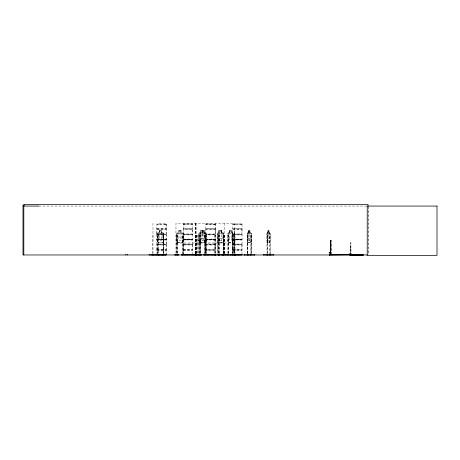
<?xml version="1.0" encoding="UTF-8"?>
<svg xmlns="http://www.w3.org/2000/svg" width="460" height="460" viewBox="0 0 460 460"><rect width="100%" height="100%" fill="white"/><g stroke="black" fill="none" stroke-linecap="round" stroke-linejoin="round"><path stroke-width="0.34" stroke-dasharray="2.3 1.72" d="M156.923 254.644L156.923 247.221M156.923 231.702L156.831 234.307L166.209 234.284M183.298 244.714L183.321 249.648L183.339 247.221M183.339 231.702L183.287 244.685L192.665 244.496L183.258 244.352M192.55 247.221L192.613 244.662M192.55 231.702L192.642 228.861L183.258 228.838L183.258 224.014M205.925 247.221L205.861 249.774L215.251 249.941L215.136 250.395L205.913 250.395L205.833 250.062L215.228 250.033M205.925 231.702L205.833 234.307L215.228 234.307L215.136 254.644M215.136 247.221L215.136 244.041L205.913 244.041L205.861 234.588L215.199 234.588M215.136 231.702L215.217 228.838L205.844 228.838L205.907 223.957L215.153 224.158M232.76 247.221L232.76 254.644M232.76 231.702L232.668 234.307L242.069 234.473M241.966 247.221L242.058 244.375L232.674 244.352L232.651 234.496M241.966 231.702L242.058 228.861L232.674 228.838L232.743 223.957L242.046 223.986L232.708 224.129M330.274 252.902C329.969 252.603 329.389 252.132 329.699 252.902M330.717 253.339L330.723 244.513C330.366 242.65 331.033 236.745 331.096 242.765M330.838 241.534L330.918 240.298L330.872 253.339L330.838 244.513M331.073 240.298L331.085 253.339L331.045 242.765M349.974 253.247C349.899 253.65 349.997 253.092 350.623 253.512M350.342 253.247L350.416 253.581L350.106 253.247M350.393 253.552L350.595 253.42M350.853 247.882L350.853 254.219L350.842 242.696L350.934 254.219L350.83 245.295L350.957 247.882M234.657 240.264L234.652 242.69L234.623 238.32L234.732 242.69L234.611 240.275M328.883 252.666C332.339 253.115 329.992 251.867 330.694 252.839M329.642 252.436C329.515 252.919 329.762 252.287 330.038 252.649M330.165 252.649L330.838 252.534C330.108 253.023 329.147 251.752 330.567 252.776M330.51 252.569L330.441 252.902M330.832 242.765L330.861 240.298M330.884 241.534L330.901 254.018M350.123 253.529L350.169 253.512M329.383 252.5L329.458 252.776M329.854 252.845C330.493 252.81 329.584 252.707 329.59 252.5M330.412 252.448C330.343 252.81 329.964 252.413 329.854 252.804M330.429 252.787L330.481 252.494L330.487 252.799M349.617 253.397L350.779 253.345M350.704 253.448L350.606 253.546M234.617 233.789L234.611 232.898L234.738 233.789M329.596 252.592L329.245 252.776L329.642 252.816M328.883 252.592L330.838 252.649M329.832 252.718L329.86 252.908M350.842 242.725L350.951 243.518L350.945 242.696M166.238 244.473L166.146 233.967L156.917 233.967L156.808 228.982L156.906 223.957L166.232 224.003L156.935 223.968M156.923 228.551L166.146 228.528L166.198 223.968M156.826 234.33L156.831 244.375L166.209 244.358M156.923 249.538L156.912 244.818M192.631 244.352L192.642 234.307L183.258 234.307M192.55 254.644L192.562 244.956L183.333 244.956M205.913 228.551L215.142 228.528L215.136 223.957M205.925 244.041L205.833 244.375L215.24 244.421M215.136 234.882L205.925 234.882M242.052 244.352L242.058 234.519M241.966 254.644L241.977 244.956L232.748 244.956L232.748 249.481L241.971 249.51M183.339 254.644L183.321 249.648M232.748 229.436L241.977 229.436L241.966 233.967L232.748 233.967L232.668 228.861M330.061 252.902L330.28 252.413L330.418 252.845M350.434 253.247L350.175 253.546M350.485 253.328L350.445 253.512M192.648 239.372L183.235 239.327L192.636 239.395M205.907 239.671L215.153 239.671M269.704 242.69L269.986 240.264M270.06 254.966L270.095 233.766L269.773 242.69L267.277 242.69L266.921 233.755L267.03 253.558M330.728 252.948L330.671 252.431M250.786 242.69L251.217 240.264M166.244 244.547L166.135 254.644M205.821 244.421L205.913 249.481L215.142 249.481L215.199 249.774M232.386 242.61L232.961 240.264M232.427 242.69L233.07 240.275L233.07 233.755L232.409 232.898L231.299 232.898M233.07 240.275L232.484 242.69L228.396 242.69L227.867 240.275L228.453 242.69M241.994 234.721L232.685 234.565M330.613 252.879L330.7 252.661M156.826 244.398L156.883 244.714M192.648 234.525L183.275 234.588M223.111 242.69L223.721 240.264L223.681 233.801L223.065 232.978M223.79 240.275L223.157 242.69L218.293 242.69M232.668 244.375L232.685 244.668L242.04 244.639M158.056 242.69L163.03 242.69L163.611 240.264M163.03 242.69L163.679 240.275L163.639 233.766L162.972 232.898M182.367 242.61L182.994 240.264L182.994 233.801L182.367 232.978M182.419 242.69L183.109 240.275L183.109 233.766L183.143 253.558M205.011 240.264L204.389 242.69L205.079 240.275L205.039 233.766L204.367 232.898M166.186 244.714L156.86 244.662M199.45 242.69L205.643 242.69L206.298 240.264L206.258 233.789L205.551 232.978L199.502 232.978L198.8 233.789L198.841 253.558M205.643 242.69L206.367 240.275M183.275 228.815L183.333 233.967L192.562 233.967L192.562 229.436L183.327 229.385M156.883 249.722L166.209 249.797M166.135 223.957L166.14 234.048M205.861 228.787L205.913 233.967L215.142 233.967L215.217 234.284M166.186 234.617L156.86 234.588M183.275 249.774L192.59 249.722M266.955 233.789L267.283 232.898L268.025 232.898M267.03 233.789L267.358 232.898M192.631 229.126L183.275 229.149M215.217 229.126L205.861 229.149M156.854 228.815L166.209 228.844M215.199 244.662L205.861 244.662M164.967 224.428L165.772 224.428M164.967 239.942L165.772 239.942M191.377 224.428L192.188 224.428M191.377 239.942L192.188 239.942M213.963 224.428L214.774 224.428M213.963 239.942L214.774 239.942M240.666 224.428L241.477 224.428M240.666 239.942L241.477 239.942M202.866 240.264L203.918 238.32L203.918 233.789L202.866 232.978L202.935 230.471M247.273 253.558L247.25 233.755L247.716 232.898L248.63 232.898M247.296 233.789L247.785 232.898M157.355 224.428L158.786 224.428M157.355 239.942L158.786 239.942M183.77 224.428L185.202 224.428M183.77 239.942L185.202 239.942M206.356 224.428L207.788 224.428M206.356 239.942L207.788 239.942M233.306 224.428L234.738 224.428M233.306 239.942L234.738 239.942M227.924 233.795L228.47 232.898M183.258 223.986L192.585 223.957L192.619 228.815M200.698 232.898L199.985 233.766L199.985 253.558M200.054 233.801L200.732 232.978M248.607 232.978L247.952 233.789L247.952 238.32L248.607 240.264L249.837 240.264L250.493 238.32L250.493 233.789L249.837 232.978M218.333 242.69L217.586 240.275L217.586 233.755L218.356 232.898M158.119 232.898L157.337 233.755L157.337 240.275L158.096 242.69M177.52 242.69L176.761 240.275L176.761 233.755L177.543 232.898L178.9 232.898L178.859 230.471L181.004 230.471L181.004 232.898L182.436 232.898L183.109 233.766M176.83 233.789L177.571 232.978M199.513 232.898L198.731 233.755L198.731 240.275L199.49 242.69M156.906 239.47L166.244 239.349L156.906 239.252L156.906 239.671M242.029 223.968L242.052 228.838M242.064 239.303L232.766 239.441M241.96 239.482L232.651 239.327L242.023 239.275M156.923 239.43L166.169 239.666M183.339 239.43L192.585 239.666M205.89 239.441L215.153 239.441M166.123 224.434L156.935 224.434M156.923 239.131L166.135 239.131L156.946 239.131M166.123 239.947L156.946 239.942M192.539 224.434L183.35 224.434M192.539 239.947L183.362 239.942M215.125 224.434L205.936 224.434M215.125 239.947L205.942 239.942M241.96 224.434L232.766 224.434M241.96 239.93L232.777 239.942M202.21 230.552L202.21 232.978L201.112 233.789L201.112 238.32L202.17 240.264M205.936 223.968L215.153 224.135M183.35 239.482L192.567 239.66M179.935 239.47L179.877 239.447M38.807 206.063L366.488 206.063M183.35 223.968L192.567 223.974M183.333 228.528L192.562 228.528M232.748 228.528L241.977 228.528M156.86 229.149L166.209 229.12M232.685 229.12L242.04 229.12M205.913 229.436L215.142 229.436L215.153 234.077M159.505 230.552L161.512 230.552M178.934 230.552L180.935 230.552L180.895 232.978L181.947 233.789L181.947 238.32L180.895 240.264L178.934 240.264L177.882 238.32L177.882 233.789L178.934 232.978L178.9 230.471M200.905 230.552L204.183 230.552M221.668 230.552L219.708 230.552L219.753 232.978L218.684 233.789L218.684 238.32L219.708 240.264L221.628 240.264L222.651 238.32L222.651 233.789L221.628 232.978M229.643 230.552L231.299 230.552M248.607 230.552L249.901 230.552M267.99 230.552L269.025 230.552M158.079 232.898L159.476 232.898M161.54 232.898L163.012 232.898M199.473 232.898L202.141 232.898M202.935 232.898L205.62 232.898M218.31 232.898L219.708 232.898M221.628 232.898L223.14 232.898M229.643 232.898L228.413 232.898L227.867 233.766L227.895 253.558M249.837 232.898L250.844 232.898L251.263 233.766L251.263 240.275L250.855 242.69L247.698 242.69L247.25 240.275M268.985 232.898L269.767 232.898L270.06 233.801M162.978 232.978L158.108 232.978L157.446 233.789L157.446 253.558M177.531 232.978L182.407 232.978M223.106 232.978L218.339 232.978L217.701 233.789L217.747 253.558M228.442 232.978L232.444 232.978M247.733 232.978L250.821 232.978M267.3 232.978L269.75 232.978M163.639 233.766L163.72 253.558M176.761 233.755L176.87 253.558M205.039 233.766L205.114 253.558M217.586 233.755L217.609 253.558M223.75 233.766L223.755 253.558M233.07 233.755L233.013 253.558M234.611 233.766L234.692 253.558M247.25 233.755L247.319 240.275L247.767 242.69M251.263 233.766L251.223 253.558M219.708 233.789L221.628 233.789M248.607 233.789L249.837 233.789M156.923 234.882L166.146 234.882L166.146 244.041L156.917 244.041M183.333 234.882L192.562 234.882M232.76 234.882L241.977 234.882M152.973 235.238L152.714 253.546M157.446 235.238L158.154 235.238L158.154 253.558M175.956 235.238L176.289 235.238L176.289 253.546M176.87 235.238L177.577 235.238L177.577 253.558M195.184 235.238L195.977 235.238L195.977 253.546M196.5 235.238L197.156 235.238L197.156 253.546M198.841 235.238L199.548 235.238L199.548 253.558M199.985 235.238L200.692 235.238L200.692 254.966M215.366 235.238L214.808 235.238L214.808 253.546M217.609 235.238L218.31 235.238L218.31 253.558M218.851 235.238L219.15 235.238L219.15 253.558M227.895 235.238L228.545 235.238L228.545 254.966M234.951 254.966L234.951 235.238L233.967 235.238L233.967 253.546M247.273 235.238L247.854 235.238L247.854 253.558M267.03 235.238L267.548 235.238L267.548 253.558M219.708 238.32L221.628 238.32M248.607 238.32L249.837 238.32M166.152 239.66L156.86 239.631M215.153 239.648L205.838 239.591M232.743 239.66L241.96 239.441M176.761 240.275L177.571 242.61M198.731 240.275L199.542 242.61L205.591 242.61M200.025 240.275L200.675 242.69M162.978 242.61L158.108 242.61L157.446 240.264M177.531 242.61L182.407 242.61M223.106 242.61L218.339 242.61L217.701 240.264M228.442 242.61L232.444 242.61M247.733 242.61L250.821 242.61M267.3 242.61L269.75 242.61M177.48 242.69L182.459 242.69M175.956 242.978L234.634 242.978M183.333 244.041L192.562 244.041M232.748 244.041L241.977 244.041M330.705 240.298L330.688 244.513L331.091 244.513M156.923 244.95L166.146 244.956L166.135 249.51M205.913 244.956L215.142 244.956M156.917 249.481L166.146 249.481M183.333 249.481L192.55 249.51M232.685 249.797L242.04 249.797M156.854 250.079L166.209 250.079M183.258 250.056L192.625 250.079M232.685 250.079L242.04 250.079M183.333 250.395L192.562 250.395M232.748 250.395L241.977 250.395M329.394 253.356L331.677 253.356M349.617 253.471L350.779 253.42M349.956 253.891L351.342 253.891L351.342 254.748M215.194 239.482L205.867 239.43M204.142 232.978L205.2 233.789L205.2 238.32L204.142 240.264L200.905 240.264L199.853 238.32L199.853 233.789L200.905 232.978L200.836 230.471L204.251 230.471L204.211 232.898M205.58 232.898L206.367 233.755L206.298 253.558M204.338 232.978L205.011 233.801M162.938 232.978L163.611 233.801M223.094 232.898L223.79 233.766M232.386 232.978L232.961 233.789M250.775 232.898L251.217 233.801M250.757 232.978L251.148 233.801M242.052 234.284L241.977 233.967M232.685 244.639L232.754 244.927M192.631 234.284L192.562 233.967M215.199 228.815L215.136 228.528M269.692 232.898L269.986 233.801M200.094 240.264L200.732 242.61M267.375 242.61L266.921 240.275L267.346 242.69M205.913 250.372L205.925 254.644M156.912 229.385L166.146 229.436L166.146 233.967M156.912 250.372L166.146 250.395L166.146 253.517M330.901 244.513L330.832 243.403M330.895 244.001L330.884 242.127M330.688 244.513L330.694 254.018M368.299 206.77L368.299 254.966M368.017 206.063L368.017 254.966M329.797 253.305L329.808 252.224L329.406 252.224L329.417 253.305M329.584 252.224L329.619 253.305M270.342 253.558L270.342 235.238L269.83 235.238L269.83 253.558M269.025 232.978L269.06 230.471L267.956 230.471L267.473 238.32L267.99 240.264L268.95 240.264L269.468 238.32L269.468 233.789L268.95 232.978L268.95 230.552M268.025 230.471L268.059 232.978M267.312 235.238L267.26 253.558M251.442 253.558L251.442 235.238L250.861 235.238L250.861 253.558M251.074 235.238L251.074 254.966M249.901 232.978L249.947 230.471L248.567 230.471L248.607 242.69M249.878 230.471L249.837 242.69M248.676 230.552L248.676 232.978M247.641 235.238L247.641 253.558M247.492 235.238L247.492 253.558M234.945 235.238L234.945 253.558M234.703 230.471L234.721 232.978M234.634 253.546L234.634 223.255L175.956 223.255L175.956 253.546M233.197 253.558L233.197 235.238L232.541 235.238L232.541 253.558M232.725 235.238L232.725 253.558M231.357 232.898L231.357 230.471L229.586 230.471L229.643 232.978L228.781 233.789L228.781 238.32L229.643 240.264L231.242 240.264L232.099 238.32L232.099 233.789L231.242 232.978L231.299 230.471M229.695 230.552L229.695 232.978M228.367 235.238L228.367 253.558M228.074 235.238L228.074 253.558M227.982 233.795L227.982 240.264M224.583 253.546L224.583 235.238L223.186 235.238L223.186 253.558M224.399 223.255L224.399 253.546M224.118 235.238L224.118 253.546M223.934 235.238L223.934 253.546M223.888 235.238L223.888 253.558M223.324 235.238L223.324 254.966M221.737 232.898L221.737 230.471L219.644 230.471L219.708 242.69M221.697 230.471L221.668 232.978M221.628 230.552L221.628 242.69M219.104 235.238L219.109 254.966M218.172 235.238L218.172 253.558M215.366 223.255L215.366 253.546M215.027 235.238L215.027 253.546M206.425 253.558L206.425 235.238L205.718 235.238L205.718 253.558M205.844 235.238L205.844 253.558M205.246 253.558L205.246 235.238L204.539 235.238L204.539 253.558M204.665 235.238L204.665 254.966M204.142 230.552L204.183 232.978M202.975 230.471L202.975 232.898M202.866 233.789L202.866 238.32M202.515 230.96L202.521 231.765M202.101 230.471L202.17 232.978M202.17 233.789L202.17 238.32M200.945 230.552L200.945 232.978M200.571 235.238L200.571 253.558M200.094 233.801L200.111 253.558M199.421 235.238L199.421 253.558M198.973 235.238L198.973 253.558M196.972 235.238L196.972 253.546M196.684 235.238L196.684 253.546M196.5 223.255L196.5 253.546M195.851 235.238L195.851 253.546M195.753 235.238L195.753 253.546M195.684 223.255L195.684 253.546M195.638 223.255L195.638 253.546M195.419 235.238L195.419 253.546M195.35 235.238L195.35 253.546M195.184 223.255L195.184 253.546M183.27 253.558L183.27 235.238L182.568 235.238L182.568 253.558M182.695 235.238L182.695 254.966M180.964 230.471L180.935 232.978M177.451 235.238L177.451 253.558M176.996 235.238L176.996 253.558M163.846 253.558L163.846 235.238L163.139 235.238L163.139 253.558M163.271 235.238L163.271 254.966M161.581 232.898L161.581 230.471L159.436 230.471L159.505 232.978L158.458 233.789L158.458 238.32L159.505 240.264L161.471 240.264L162.518 238.32L162.518 233.789L161.471 232.978L161.54 230.471M159.545 230.552L159.545 232.978M158.021 235.238L158.021 253.558M157.573 235.238L157.573 253.558M152.967 223.255L152.973 253.546M183.35 239.125L192.55 239.131L183.362 239.131M205.936 239.125L215.136 239.131L205.942 239.131M232.766 239.125L241.966 239.131L232.777 239.131M218.874 230.471L218.851 253.558L218.874 230.471M161.121 230.96L159.856 230.96L159.856 231.765L161.121 231.765L161.121 230.96M180.544 230.96L179.285 230.96L179.285 231.765L180.544 231.765L180.544 230.96M203.791 230.96L201.256 230.96L201.256 231.765L203.791 231.765L203.791 230.96M221.283 230.96L220.052 230.96L220.052 231.765L221.283 231.765L221.283 230.96M230.954 230.96L229.925 230.96L229.925 231.765L230.954 231.765L230.954 230.96M249.613 230.96L248.825 230.96L248.825 231.765L249.613 231.765L249.613 230.96M268.778 230.96L268.163 230.96L268.163 231.765L268.778 231.765L268.778 230.96M161.471 233.789L159.505 233.789L159.505 238.32L161.471 238.32L161.471 233.789M180.895 233.789L178.934 233.789L178.934 238.32L180.895 238.32L180.895 233.789M204.142 233.789L200.905 233.789L200.905 238.32L204.142 238.32L204.142 233.789M231.242 233.789L229.643 233.789L229.643 238.32L231.242 238.32L231.242 233.789M268.95 233.789L267.99 233.789L267.99 238.32L268.95 238.32L268.95 233.789"/><path stroke-width="0.69" d="M156.538 254.949L156.538 254.558M215.274 254.949L215.28 254.558M222.674 254.949L222.674 254.558M231.115 254.949L231.121 254.558M238.516 254.949L238.516 254.558M349.41 254.949L349.41 254.639M349.675 254.966L349.68 254.639L329.377 254.639L329.372 254.949L349.669 254.639M363.342 254.955L349.945 254.943L363.348 254.943L363.308 254.575M329.383 254.788L349.68 254.771M192.263 254.903L192.297 254.558M198.645 254.903L198.68 254.558M244.013 254.966L254.679 254.915M250.407 254.903L250.441 254.558M215.303 254.949L215.326 254.558M219.248 254.915L219.144 254.455M178.63 254.915L178.675 254.593M200.646 254.863L200.635 254.455M201.71 254.915L201.756 254.593M263.603 254.915L273.78 254.926M175.858 254.915L175.904 254.558M230.471 254.915L230.512 254.593M174.691 254.915L178.675 254.863M198.076 254.915L198.122 254.593M24.437 205.137L23 205.137L23 254.966L367.298 254.966M23 206.063L38.778 206.063M156.923 254.644L166.135 254.644M183.339 254.644L192.55 254.644M205.925 254.644L215.136 254.644M232.76 254.644L241.966 254.644M156.906 254.765L166.152 254.765M183.321 254.765L192.567 254.777M205.907 254.777L215.153 254.765M232.743 254.777L241.983 254.765M349.945 254.846L363.348 254.846M166.146 254.938L149.138 254.949L149.143 254.558M201.756 254.863L181.516 254.915M203.395 254.966L203.395 254.558L203.441 254.863L241.977 254.938M162.087 254.915L162.046 254.593M235.848 254.915L235.813 254.593M227.251 254.915L227.217 254.593L227.177 254.966M195.897 254.915L195.925 254.455M273.637 254.903L273.608 254.558M266.944 254.903L266.915 254.558M234.79 254.863L234.79 254.593M195.77 254.903L195.793 254.455M222.72 254.915L222.72 254.558M368.017 206.063L368.017 204.619L23.811 204.619L23.811 254.966M270.457 254.558L270.457 254.966M270.026 254.455L270.026 254.966M269.796 254.455L269.796 254.966M267.576 254.455L267.576 254.966M267.346 254.455L267.346 254.966M263.764 254.558L263.764 254.966M251.033 254.455L251.033 254.966M250.815 254.455L250.815 254.966M248.273 254.558L248.273 254.966M247.894 254.455L247.894 254.966M247.681 254.455L247.681 254.966M244.237 254.558L244.237 254.966M235.779 254.558L235.779 254.966M234.951 254.455L234.985 254.966M234.692 254.455L234.692 254.966M233.893 254.455L233.893 254.966M232.668 254.455L232.668 254.966M232.49 254.455L232.49 254.966M230.546 254.558L230.546 254.966M228.603 254.455L228.603 254.966M228.419 254.455L228.419 254.966M225.843 254.558L225.843 254.966M225.314 254.558L225.314 254.966M224.06 254.455L224.06 254.966M223.876 254.455L223.876 254.966M223.255 254.455L223.255 254.966M223.123 254.455L223.123 254.966M221.915 254.558L221.927 254.966M219.57 254.558L219.57 254.966M219.109 254.455L219.109 254.966M218.851 254.455L218.891 254.966M218.483 254.558L218.483 254.966M218.373 254.455L218.373 254.966M218.241 254.455L218.241 254.966M215.654 254.558L215.654 254.966M214.987 254.455L214.987 254.966M214.768 254.455L214.768 254.966M212.1 254.558L212.1 254.966M208.242 254.558L208.242 254.966M207.098 254.558L207.098 254.966M205.775 254.455L205.775 254.966M205.649 254.455L205.649 254.966M204.596 254.455L204.614 254.966M204.47 254.455L204.47 254.966M201.796 254.558L201.796 254.966M200.761 254.455L200.761 254.966M200.686 254.558L200.686 254.966M199.617 254.455L199.617 254.966M199.485 254.455L199.485 254.966M199.174 254.558L199.174 254.966M198.168 254.558L198.168 254.966M197.208 254.455L197.208 254.966M197.03 254.455L197.03 254.966L196.989 254.558M196.788 254.351L196.788 254.966M196.069 254.351L196.069 254.966M196.017 254.455L196.017 254.966M195.736 254.558L195.713 254.966M195.465 254.351L195.465 254.966M195.31 254.455L195.31 254.966M195.126 254.558L195.126 254.966M195.08 254.558L195.08 254.966M194.028 254.351L194.028 254.966M193.907 254.558L193.907 254.966M185.127 254.558L185.127 254.966M182.626 254.455L182.626 254.966M182.499 254.455L182.499 254.966M181.424 254.558L181.424 254.966M178.716 254.558L178.716 254.966M177.646 254.455L177.646 254.966M177.514 254.455L177.514 254.966M176.329 254.455L176.329 254.966M175.933 254.558L175.933 254.966M175.018 254.558L175.018 254.966M165.698 254.558L165.698 254.966M163.202 254.455L163.202 254.966M163.076 254.455L163.076 254.966M162 254.558L162 254.966M159.292 254.558L159.292 254.966M158.217 254.455L158.217 254.966M158.09 254.455L158.09 254.966M155.595 254.558L155.595 254.966M154.077 254.351L154.077 254.966M153.358 254.351L153.358 254.966M152.961 254.455L152.973 254.966M152.708 254.455L152.714 254.966M151.921 254.351L151.921 254.966M127.259 254.351L127.259 254.966M125.821 254.351L125.821 254.966M329.636 254.639L329.642 254.966L329.636 254.639M329.377 254.949L329.435 254.639L329.429 254.955M437 206.063L367.206 206.063L367.206 255.38L437 255.38L437 206.063M254.529 254.915L254.501 254.593L254.472 254.966"/></g></svg>
